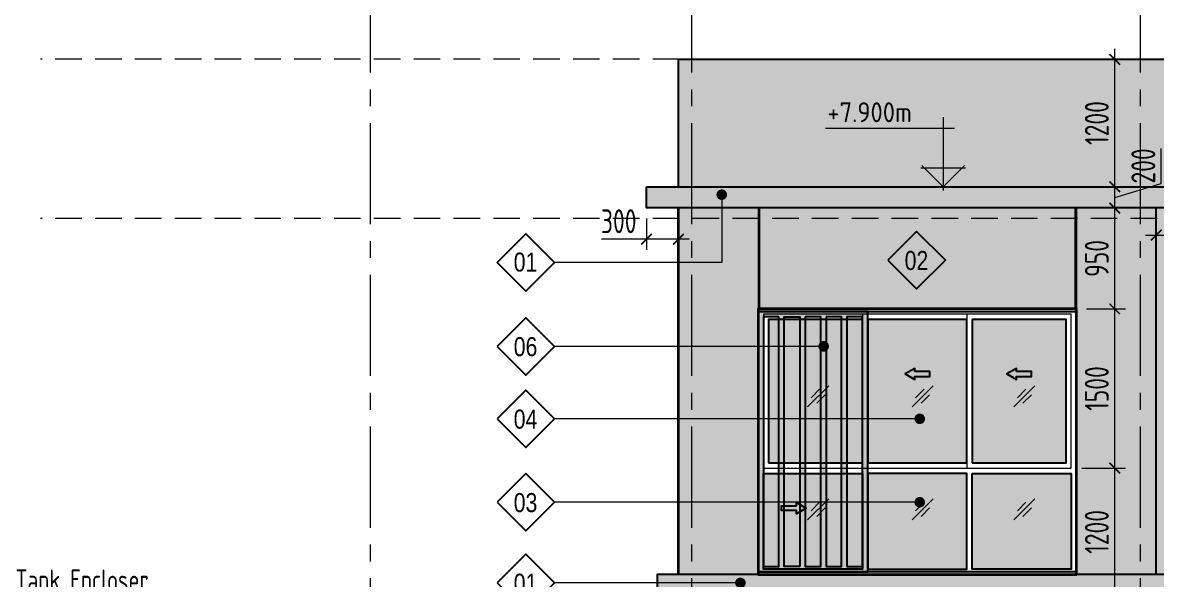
# Model space of a CAD drawing. Header units: millimetres. Extents: x -30697 to 201471, y -29614 to 19378.
# Drawn here: x -24609 to -13934, y 4204 to 9445 of the extents above; entities that cross this region are included whole.
import ezdxf
from ezdxf.enums import TextEntityAlignment as Align

# ---------------------------------------------------------------- set-up
doc = ezdxf.new("R2010")
doc.units = ezdxf.units.MM
doc.header["$MEASUREMENT"] = 0
doc.header["$PDMODE"] = 1
for name, pattern in [('1735 X DT-5BR-ELE_01$0$DASHED', [0.75, 0.5, -0.25]), ('ACAD_ISO02W100', [15, 12, -3]), ('CENTER2', [28.575, 19.05, -3.175, 3.175, -3.175])]:
    doc.linetypes.add(name, pattern=pattern)
doc.layers.add('00--ORIGIN POINT', color=200, linetype='Continuous', lineweight=20, plot=False)
doc.layers.add('1735 X DT-5BR-ELE_01$0$00--ORIGIN', color=6, linetype='Continuous', lineweight=0, plot=False)
for name, color, linetype, lineweight in [('03--GRID', 252, 'CENTER2', 5), ('05--TEXT-2', 2, 'Continuous', 25), ('07--DIM-2', 2, 'Continuous', 25), ('08--TAG REF', 7, 'Continuous', 25), ('1735 X DT-5BR-ELE_01$0$05--LEADER', 8, 'Continuous', 13), ('1735 X DT-5BR-ELE_01$0$06--LINE-2', 2, 'Continuous', 25), ('1735 X DT-5BR-ELE_01$0$06--LINE-3', 3, 'Continuous', 35), ('1735 X DT-5BR-ELE_01$0$L--DOORS-1', 9, 'Continuous', 18), ('1735 X DT-5BR-ELE_01$0$L--DOORS-2', 2, 'Continuous', 25), ('1735 X DT-5BR-ELE_01$0$L--GLASS MARK', 8, 'Continuous', 13), ('1735 X DT-5BR-ELE_01$0$L--WINDOW-1', 9, 'Continuous', 18), ('1735 X DT-5BR-ELE_01$0$L--WINDOW-2', 2, 'Continuous', 25), ('1735 X DT-5BR-ELE_01$0$W--ELV-1', 250, '1735 X DT-5BR-ELE_01$0$DASHED', 9), ('1735 X DT-5BR-ELE_01$0$Z--GROOVES', 7, 'Continuous', 9), ('1735 X DT-5BR-ELE_01$0$Z--GROOVES-DUMMY.', 252, 'Continuous', 9), ('W--ELEV-2', 7, 'Continuous', 20)]:
    doc.layers.add(name, color=color, linetype=linetype, lineweight=lineweight)
doc.layers.add('08--WINREF-1', color=8, linetype='Continuous')
doc.layers.add('1735 X DT-5BR-ELE_01$0$L-Louvers 1', color=2, linetype='Continuous')
for name, color, linetype, lineweight, true_color in [('1735 X DT-5BR-ELE_01$0$L--FR SHADE-1', 7, 'Continuous', 20, 0xc8c8c8), ('1735 X DT-5BR-ELE_01$0$L--GL SHADE-1', 7, 'Continuous', 20, 0xd7e1ff), ('1735 X DT-5BR-ELE_01$0$L--SHADE-1', 7, 'Continuous', 20, 0xf5f5f5), ('1735 X DT-5BR-ELE_01$0$L--SHADE-2', 7, 'Continuous', 20, 0xd2d2d2)]:
    doc.layers.add(name, color=color, linetype=linetype, lineweight=lineweight, true_color=true_color)
doc.styles.add('Ariel', font='arial.ttf', dxfattribs={"width": 0.8})
doc.styles.add('ISO', font='isocp2.shx', dxfattribs={"width": 0.8})
doc.dimstyles.new('1-100_AR', dxfattribs={"dimtxt": 225, "dimasz": 100, "dimexe": 100, "dimexo": 100, "dimgap": 0, "dimtad": 0, "dimzin": 12, "dimdsep": 46, "dimtxsty": 'ISO', "dimblk": 'ARCHTICK', "dimcen": 100, "dimdle": 100, "dimclrd": 8, "dimclre": 9, "dimclrt": 2, "dimadec": 0, "dimazin": 0, "dimtfac": 1, "dimtmove": 0, "dimatfit": 2, "dimldrblk": 'ARCHTICK', "dimfxl": 1, "dimtvp": 0.75, "dimtolj": 1, "dimtzin": 12, "dimlwd": 9, "dimlwe": 9, "dimarcsym": 0})
doc.dimstyles.new('1-50', dxfattribs={"dimtxt": 125, "dimasz": 50, "dimexe": 50, "dimexo": 50, "dimgap": 0, "dimtad": 0, "dimdec": 3, "dimzin": 12, "dimdsep": 46, "dimtxsty": 'ISO', "dimblk": 'ARCHTICK', "dimcen": -150, "dimdle": 50, "dimclrd": 9, "dimclre": 9, "dimclrt": 2, "dimadec": 0, "dimazin": 0, "dimtfac": 1, "dimtdec": 3, "dimtmove": 1, "dimatfit": 2, "dimldrblk": 'ARCHTICK', "dimfxl": 1, "dimtvp": 0.75, "dimtolj": 1, "dimtzin": 12, "dimlwd": 18, "dimlwe": 18, "dimarcsym": 0})

# ---------------------------------------------------------------- blocks, each defined once
blk = doc.blocks.new('*U262')
at = {"layer": '1735 X DT-5BR-ELE_01$0$Z--GROOVES-DUMMY.', "ltscale": 25, "transparency": 33554623}
h = blk.add_hatch(color=256, dxfattribs=at)
h.dxf.hatch_style = 1
h.paths.add_polyline_path([(0, 15), (0, 0), (950, 0), (950, 15)])
at = {"layer": '1735 X DT-5BR-ELE_01$0$Z--GROOVES', "ltscale": 25}
blk.add_lwpolyline([(0, 15), (0, 0), (950, 0), (950, 15)], close=True, dxfattribs=at)
blk = doc.blocks.new('*U246')
at = {"layer": '1735 X DT-5BR-ELE_01$0$L--SHADE-1', "transparency": 33554687}
h = blk.add_hatch(color=256, dxfattribs=at)
h.dxf.hatch_style = 1
h.paths.add_polyline_path([(0, 0), (-12400, 0), (-12400, -200), (0, -200)])
at = {"layer": '1735 X DT-5BR-ELE_01$0$06--LINE-2'}
blk.add_lwpolyline([(0, 0), (-12400, 0), (-12400, -200), (0, -200)], close=True, dxfattribs=at)
blk = doc.blocks.new('*U247')
at = {"layer": '1735 X DT-5BR-ELE_01$0$L--SHADE-1', "transparency": 33554687}
h = blk.add_hatch(color=256, dxfattribs=at)
h.dxf.hatch_style = 1
h.paths.add_polyline_path([(0, 0), (-5100, 0), (-5100, -200), (0, -200)])
at = {"layer": '1735 X DT-5BR-ELE_01$0$06--LINE-2'}
blk.add_lwpolyline([(0, 0), (-5100, 0), (-5100, -200), (0, -200)], close=True, dxfattribs=at)
blk = doc.blocks.new('1735 X DT-5BR-ELE_01$0$ARROW')
at = {"layer": '1735 X DT-5BR-ELE_01$0$L--DOORS-1', "transparency": 33554623}
h = blk.add_hatch(color=252, dxfattribs=at)
h.dxf.hatch_style = 1
h.paths.add_polyline_path([(-232, 23), (-91, 23), (-91, 53), (0, 0), (-91, -53), (-91, -23), (-232, -23)])
at = {"layer": '1735 X DT-5BR-ELE_01$0$L--DOORS-2'}
blk.add_lwpolyline([(-91, 23), (-91, 53), (0, 0), (-91, -53), (-91, -23), (-232, -23), (-232, 23), (-91, 23)], dxfattribs=at)
blk = doc.blocks.new('1735 X DT-5BR-ELE_01$0$2500')
at = {"layer": '1735 X DT-5BR-ELE_01$0$L--DOORS-1', "transparency": 33554623}
h = blk.add_hatch(color=252, dxfattribs=at)
h.dxf.hatch_style = 1
h.paths.add_polyline_path([(1617, 1911), (1476, 1911), (1476, 1940), (1385, 1888), (1476, 1835), (1476, 1864), (1617, 1864)])
h = blk.add_hatch(color=252, dxfattribs=at)
h.dxf.hatch_style = 1
h.paths.add_polyline_path([(2574, 1911), (2434, 1911), (2434, 1940), (2342, 1888), (2434, 1835), (2434, 1864), (2574, 1864)])
at = {"layer": '1735 X DT-5BR-ELE_01$0$L--GL SHADE-1'}
h = blk.add_hatch(color=256, dxfattribs=at)
h.dxf.hatch_style = 1
h.paths.add_polyline_path([(100, 1050), (983, 1050), (983, 2400), (100, 2400)])
h = blk.add_hatch(color=256, dxfattribs=at)
h.dxf.hatch_style = 1
h.paths.add_polyline_path([(1033, 1050), (1967, 1050), (1967, 2400), (1033, 2400)])
h = blk.add_hatch(color=256, dxfattribs=at)
h.dxf.hatch_style = 1
h.paths.add_polyline_path([(2017, 1050), (2900, 1050), (2900, 2400), (2017, 2400)])
h = blk.add_hatch(color=256, dxfattribs=at)
h.dxf.hatch_style = 1
h.paths.add_polyline_path([(50, 950), (983, 950), (983, 50), (50, 50)])
h = blk.add_hatch(color=256, dxfattribs=at)
h.dxf.hatch_style = 1
h.paths.add_polyline_path([(1033, 50), (1967, 50), (1967, 950), (1033, 950)])
h = blk.add_hatch(color=256, dxfattribs=at)
h.dxf.hatch_style = 1
h.paths.add_polyline_path([(2017, 950), (2950, 950), (2950, 50), (2017, 50)])
blk.add_lwpolyline([(3000, 2500), (0, 2500), (0, 0), (3000, 0)], close=True)
at = {"layer": '1735 X DT-5BR-ELE_01$0$L--DOORS-2'}
for points in [[(1476, 1911), (1476, 1940), (1385, 1888), (1476, 1835), (1476, 1864), (1617, 1864), (1617, 1911), (1476, 1911)], [(2434, 1911), (2434, 1940), (2342, 1888), (2434, 1835), (2434, 1864), (2574, 1864), (2574, 1911), (2434, 1911)]]:
    blk.add_lwpolyline(points, dxfattribs=at)
at = {"layer": '1735 X DT-5BR-ELE_01$0$L--GLASS MARK'}
for p, q in [((467, 1578), (666, 1777)), ((500, 1664), (580, 1744)), ((1451, 1578), (1649, 1777)), ((1484, 1664), (1563, 1744)), ((2409, 1578), (2608, 1777)), ((2442, 1664), (2522, 1744)), ((553, 1611), (633, 1691)), ((1537, 1611), (1616, 1691)), ((2495, 1611), (2575, 1691)), ((467, 513), (666, 712)), ((500, 599), (580, 679)), ((1451, 513), (1649, 712)), ((1484, 599), (1563, 679)), ((2409, 513), (2608, 712)), ((2442, 599), (2522, 679)), ((553, 546), (633, 626)), ((1537, 546), (1616, 626)), ((2495, 546), (2575, 626))]:
    blk.add_line(p, q, dxfattribs=at)
at = {"layer": '1735 X DT-5BR-ELE_01$0$L--WINDOW-1'}
for p, q in [((983, 2450), (983, 1000)), ((1967, 2450), (1967, 1000))]:
    blk.add_line(p, q, dxfattribs=at)
blk.add_lwpolyline([(50, 1000), (2950, 1000), (2950, 2450), (50, 2450)], close=True, dxfattribs=at)
at = {"layer": '1735 X DT-5BR-ELE_01$0$L--WINDOW-2'}
for points in [[(100, 1050), (983, 1050), (983, 2400), (100, 2400)], [(1033, 1050), (1967, 1050), (1967, 2400), (1033, 2400)], [(2017, 1050), (2900, 1050), (2900, 2400), (2017, 2400)], [(50, 950), (983, 950), (983, 50), (50, 50)], [(1033, 50), (1967, 50), (1967, 950), (1033, 950)], [(2017, 950), (2950, 950), (2950, 50), (2017, 50)]]:
    blk.add_lwpolyline(points, close=True, dxfattribs=at)
blk = doc.blocks.new('*U252')
at = {"layer": '1735 X DT-5BR-ELE_01$0$L--FR SHADE-1'}
h = blk.add_hatch(color=256, dxfattribs=at)
h.dxf.hatch_style = 1
h.paths.add_polyline_path([(3000, 2500), (0, 2500), (0, 2475), (1033, 2475), (3000, 2475)])
h = blk.add_hatch(color=256, dxfattribs=at)
h.dxf.hatch_style = 1
h.paths.add_polyline_path([(0, 2475), (0, 25), (1033, 25), (1033, 2475)])
h.paths.add_polyline_path([(590, 2425), (590, 75), (443, 75), (443, 2425)], flags=16)
h.paths.add_polyline_path([(640, 2425), (787, 2425), (787, 75), (640, 75)], flags=16)
h.paths.add_polyline_path([(393, 2425), (393, 75), (247, 75), (247, 2425)], flags=16)
h.paths.add_polyline_path([(837, 2425), (983, 2425), (983, 75), (837, 75)], flags=16)
h.paths.add_polyline_path([(197, 2425), (197, 75), (50, 75), (50, 2425)], flags=16)
h = blk.add_hatch(color=256, dxfattribs=at)
h.dxf.hatch_style = 1
h.paths.add_polyline_path([(3000, 25), (0, 25), (0, 0), (3000, 0)])
at = {"layer": '1735 X DT-5BR-ELE_01$0$06--LINE-3'}
blk.add_lwpolyline([(3000, 2500), (0, 2500), (0, 0), (3000, 0)], close=True, dxfattribs=at)
at = {"layer": '1735 X DT-5BR-ELE_01$0$L-Louvers 1'}
for points in [[(0, 2475), (3000, 2475), (3000, 2500), (0, 2500)], [(0, 25), (1033, 25), (1033, 2475), (0, 2475)], [(393, 75), (247, 75), (247, 2425), (393, 2425)], [(443, 2425), (443, 75), (590, 75), (590, 2425)], [(640, 2425), (640, 75), (787, 75), (787, 2425)], [(0, 0), (3000, 0), (3000, 25), (0, 25)]]:
    blk.add_lwpolyline(points, close=True, dxfattribs=at)
for points in [[(197, 2425), (50, 2425), (50, 75), (197, 75), (197, 2425)], [(837, 75), (983, 75), (983, 2425), (837, 2425), (837, 75)]]:
    blk.add_lwpolyline(points, dxfattribs=at)
blk = doc.blocks.new('1735 X DT-5BR-ELE_01')
at = {"layer": '1735 X DT-5BR-ELE_01$0$L--SHADE-1', "transparency": 33554687}
h = blk.add_hatch(color=256, dxfattribs=at)
h.dxf.hatch_style = 1
h.paths.add_polyline_path([(-18434, 7700), (-17684, 7700), (-17684, 4250), (-18434, 4250)])
h = blk.add_hatch(color=256, dxfattribs=at)
h.dxf.hatch_style = 1
h.paths.add_polyline_path([(-13934, 7700), (-14684, 7700), (-14684, 4250), (-13934, 4250)])
at = {"layer": '1735 X DT-5BR-ELE_01$0$L--SHADE-2', "transparency": 33554687}
h = blk.add_hatch(color=256, dxfattribs=at)
h.dxf.hatch_style = 1
h.paths.add_polyline_path([(-13934, 4250), (-13934, 7700), (-13634, 7700), (-13634, 7900), (-18434, 7900), (-18434, 9100), (-6434, 9100), (-6434, 7900), (-11734, 7900), (-11734, 7700), (-11434, 7700), (-11434, 4250), (-11984, 4250), (-11984, 6750), (-13384, 6750), (-13384, 4250)])
h = blk.add_hatch(color=256, dxfattribs=at)
h.dxf.hatch_style = 1
h.paths.add_polyline_path([(-17669, 6750), (-14699, 6750), (-14699, 7700), (-17669, 7700)])
at = {"layer": '1735 X DT-5BR-ELE_01$0$00--ORIGIN'}
for points in [[(-13934, 4250), (-13934, 7700), (-13634, 7700), (-13634, 7900), (-18434, 7900), (-18434, 9100), (-6434, 9100), (-6434, 7900), (-11734, 7900), (-11734, 7700), (-11434, 7700), (-11434, 4250), (-11984, 4250), (-11984, 6750), (-13384, 6750), (-13384, 4250)], [(-18434, 7700), (-17684, 7700), (-17684, 4250), (-18434, 4250)], [(-17669, 6750), (-14699, 6750), (-14699, 7700), (-17669, 7700)], [(-13934, 7700), (-14684, 7700), (-14684, 4250), (-13934, 4250)]]:
    blk.add_lwpolyline(points, close=True, dxfattribs=at)
at = {"layer": '1735 X DT-5BR-ELE_01$0$06--LINE-2'}
blk.add_line((-13934, 4250), (-13934, 7700), dxfattribs=at)
blk.add_lwpolyline([(-18434, 7900), (-18434, 9100), (-6434, 9100), (-6434, 7900)], dxfattribs=at)
at = {"layer": '1735 X DT-5BR-ELE_01$0$06--LINE-3'}
blk.add_line((-18434, 4250), (-18434, 7700), dxfattribs=at)
at = {"layer": '1735 X DT-5BR-ELE_01$0$W--ELV-1', "ltscale": 500}
for p, q in [((-426, 9100), (-24441, 9100)), ((-426, 9100), (-24441, 9100)), ((-426, 7600), (-24441, 7600))]:
    blk.add_line(p, q, dxfattribs=at)
at = {"layer": '1735 X DT-5BR-ELE_01$0$05--LEADER'}
blk.add_blockref('1735 X DT-5BR-ELE_01$0$ARROW', (-17230, 4874), dxfattribs=at)
at = {"layer": '1735 X DT-5BR-ELE_01$0$06--LINE-2', "xscale": -1}
blk.add_blockref('*U247', (-18734, 7900), dxfattribs=at)
at = {"layer": '1735 X DT-5BR-ELE_01$0$06--LINE-2'}
blk.add_blockref('*U246', (-6234, 4250), dxfattribs=at)
at = {"layer": '1735 X DT-5BR-ELE_01$0$L--WINDOW-2'}
blk.add_blockref('1735 X DT-5BR-ELE_01$0$2500', (-17684, 4250), dxfattribs=at)
at = {"layer": '1735 X DT-5BR-ELE_01$0$L-Louvers 1'}
blk.add_blockref('*U252', (-17684, 4250), dxfattribs=at)
at = {"layer": '1735 X DT-5BR-ELE_01$0$Z--GROOVES-DUMMY.', "ltscale": 25, "rotation": 270}
for p in [(-17684, 7700), (-14699, 7700)]:
    blk.add_blockref('*U262', p, dxfattribs=at)
blk = doc.blocks.new('_ArchTick')
at = {"color": 0, "const_width": 0.15}
blk.add_lwpolyline([(-0.5, -0.5), (0.5, 0.5)], dxfattribs=at)
blk = doc.blocks.new('*U19')
at = {"layer": '08--WINREF-1', "color": 2}
blk.add_lwpolyline([(339, 0), (0, -339), (-339, 0), (0, 339)], close=True, dxfattribs=at)
at = {"style": 'Ariel', "width": 0.8}
blk.add_attdef('CB-02', text='', height=225, dxfattribs=at).set_placement((3, -4), align=Align.MIDDLE)
blk = doc.blocks.new('*D101')
at = {"layer": '07--DIM-2', "color": 9, "lineweight": 9, "transparency": 16777216}
for p, q in [((-13934, 7600), (-13934, 7345)), ((-13634, 7600), (-13634, 7345))]:
    blk.add_line(p, q, dxfattribs=at)
at = {"layer": '07--DIM-2', "color": 8, "lineweight": 9, "transparency": 16777216}
for p, q in [((-14034, 7445), (-13634, 7445)), ((-13634, 7445), (-13209, 7445))]:
    blk.add_line(p, q, dxfattribs=at)
at = {"layer": 'Defpoints', "color": 0, "transparency": 16777216}
for p in [(-13934, 7700), (-13634, 7700), (-13634, 7445)]:
    blk.add_point(p, dxfattribs=at)
at = {"layer": '07--DIM-2', "color": 8, "lineweight": 9, "transparency": 16777216, "xscale": 100, "yscale": 100, "zscale": 100, "rotation": 180}
blk.add_blockref('_ArchTick', (-13934, 7445), dxfattribs=at)
at = {"layer": '07--DIM-2', "color": 8, "lineweight": 9, "transparency": 16777216, "xscale": 100, "yscale": 100, "zscale": 100}
blk.add_blockref('_ArchTick', (-13634, 7445), dxfattribs=at)
at = {"layer": '07--DIM-2', "color": 2, "transparency": 16777216, "insert": (-13371, 7614), "char_height": 225, "attachment_point": 5, "style": 'ISO'}
blk.add_mtext('\\A1;300', dxfattribs=at)
blk = doc.blocks.new('*D103')
at = {"layer": '07--DIM-2', "color": 9, "lineweight": 9, "transparency": 16777216}
for p, q in [((-18734, 7600), (-18734, 7306)), ((-18434, 7600), (-18434, 7306))]:
    blk.add_line(p, q, dxfattribs=at)
at = {"layer": '07--DIM-2', "color": 8, "lineweight": 9, "transparency": 16777216}
for p, q in [((-18734, 7406), (-19158, 7406)), ((-18334, 7406), (-18734, 7406))]:
    blk.add_line(p, q, dxfattribs=at)
at = {"layer": 'Defpoints', "color": 0, "transparency": 16777216}
for p in [(-18734, 7700), (-18434, 7700), (-18734, 7406)]:
    blk.add_point(p, dxfattribs=at)
at = {"layer": '07--DIM-2', "color": 8, "lineweight": 9, "transparency": 16777216, "xscale": 100, "yscale": 100, "zscale": 100, "rotation": 180}
blk.add_blockref('_ArchTick', (-18734, 7406), dxfattribs=at)
at = {"layer": '07--DIM-2', "color": 8, "lineweight": 9, "transparency": 16777216, "xscale": 100, "yscale": 100, "zscale": 100}
blk.add_blockref('_ArchTick', (-18434, 7406), dxfattribs=at)
at = {"layer": '07--DIM-2', "color": 2, "transparency": 16777216, "insert": (-18996, 7575), "char_height": 225, "attachment_point": 5, "style": 'ISO'}
blk.add_mtext('\\A1;300', dxfattribs=at)
blk = doc.blocks.new('*U109')
at = {"color": 2}
for p, q in [((0, 875), (0, -46)), ((1478, 734), (-141, 734)), ((-280, 234), (280, 234)), ((0, 0), (-267, 267)), ((267, 267), (0, 0))]:
    blk.add_line(p, q, dxfattribs=at)
blk.add_solid([(0, 234), (234, 234), (0, 0), (234, 234)], dxfattribs=at)
at = {"layer": '00--ORIGIN POINT', "linetype": 'ACAD_ISO02W100', "ltscale": 5}
blk.add_line((270, 0), (-270, 0), dxfattribs=at)
at = {"style": 'ISO', "width": 0.8}
for tag, p in [('LEVEL', (225, 782)), ('FLOOR', (225, 406))]:
    blk.add_attdef(tag, p, '', height=250, dxfattribs=at)
blk = doc.blocks.new('*D123')
at = {"layer": '07--DIM-2', "color": 8, "lineweight": 9, "transparency": 16777216}
blk.add_line((-14325, 3950), (-14325, 5350), dxfattribs=at)
at = {"layer": '07--DIM-2', "color": 9, "lineweight": 9, "transparency": 16777216}
for p, q in [((-14634, 5250), (-14225, 5250)), ((-14584, 4050), (-14225, 4050))]:
    blk.add_line(p, q, dxfattribs=at)
at = {"layer": 'Defpoints', "color": 0, "transparency": 16777216}
for p in [(-14734, 5250), (-14325, 5250), (-14684, 4050)]:
    blk.add_point(p, dxfattribs=at)
at = {"layer": '07--DIM-2', "color": 8, "lineweight": 9, "transparency": 16777216, "xscale": 100, "yscale": 100, "zscale": 100}
for p, rotation in [((-14325, 5250), 90), ((-14325, 4050), 270)]:
    blk.add_blockref('_ArchTick', p, dxfattribs=dict(at, rotation=rotation))
at = {"layer": '07--DIM-2', "color": 2, "transparency": 16777216, "insert": (-14494, 4650), "char_height": 225, "attachment_point": 5, "rotation": 90, "style": 'ISO'}
blk.add_mtext('\\A1;1200', dxfattribs=at)
blk = doc.blocks.new('*D124')
at = {"layer": '07--DIM-2', "color": 8, "lineweight": 9, "transparency": 16777216}
blk.add_line((-14325, 5150), (-14325, 6850), dxfattribs=at)
at = {"layer": '07--DIM-2', "color": 9, "lineweight": 9, "transparency": 16777216}
for p, q in [((-14591, 6750), (-14225, 6750)), ((-14634, 5250), (-14225, 5250))]:
    blk.add_line(p, q, dxfattribs=at)
at = {"layer": 'Defpoints', "color": 0, "transparency": 16777216}
for p in [(-14691, 6750), (-14325, 6750), (-14734, 5250)]:
    blk.add_point(p, dxfattribs=at)
at = {"layer": '07--DIM-2', "color": 8, "lineweight": 9, "transparency": 16777216, "xscale": 100, "yscale": 100, "zscale": 100}
for p, rotation in [((-14325, 6750), 90), ((-14325, 5250), 270)]:
    blk.add_blockref('_ArchTick', p, dxfattribs=dict(at, rotation=rotation))
at = {"layer": '07--DIM-2', "color": 2, "transparency": 16777216, "insert": (-14494, 6000), "char_height": 225, "attachment_point": 5, "rotation": 90, "style": 'ISO'}
blk.add_mtext('\\A1;1500', dxfattribs=at)
blk = doc.blocks.new('*D125')
at = {"layer": '07--DIM-2', "color": 8, "lineweight": 9, "transparency": 16777216}
blk.add_line((-14325, 6650), (-14325, 7800), dxfattribs=at)
at = {"layer": '07--DIM-2', "color": 9, "lineweight": 9, "transparency": 16777216}
for p, q in [((-14584, 7700), (-14225, 7700)), ((-14591, 6750), (-14225, 6750))]:
    blk.add_line(p, q, dxfattribs=at)
at = {"layer": 'Defpoints', "color": 0, "transparency": 16777216}
for p in [(-14684, 7700), (-14325, 7700), (-14691, 6750)]:
    blk.add_point(p, dxfattribs=at)
at = {"layer": '07--DIM-2', "color": 8, "lineweight": 9, "transparency": 16777216, "xscale": 100, "yscale": 100, "zscale": 100}
for p, rotation in [((-14325, 7700), 90), ((-14325, 6750), 270)]:
    blk.add_blockref('_ArchTick', p, dxfattribs=dict(at, rotation=rotation))
at = {"layer": '07--DIM-2', "color": 2, "transparency": 16777216, "insert": (-14494, 7225), "char_height": 225, "attachment_point": 5, "rotation": 90, "style": 'ISO'}
blk.add_mtext('\\A1;950', dxfattribs=at)
blk = doc.blocks.new('*D126')
at = {"layer": '07--DIM-2', "color": 8, "lineweight": 9, "transparency": 16777216}
for p, q in [((-13887, 7931), (-13887, 8260)), ((-14325, 7600), (-14325, 8000)), ((-14325, 7800), (-13887, 7931))]:
    blk.add_line(p, q, dxfattribs=at)
at = {"layer": '07--DIM-2', "color": 9, "lineweight": 9, "transparency": 16777216}
for p, q in [((-14578, 7900), (-14225, 7900)), ((-14584, 7700), (-14225, 7700))]:
    blk.add_line(p, q, dxfattribs=at)
at = {"layer": 'Defpoints', "color": 0, "transparency": 16777216}
for p in [(-14678, 7900), (-14325, 7900), (-14684, 7700)]:
    blk.add_point(p, dxfattribs=at)
at = {"layer": '07--DIM-2', "color": 8, "lineweight": 9, "transparency": 16777216, "xscale": 100, "yscale": 100, "zscale": 100}
for p, rotation in [((-14325, 7900), 90), ((-14325, 7700), 270)]:
    blk.add_blockref('_ArchTick', p, dxfattribs=dict(at, rotation=rotation))
at = {"layer": '07--DIM-2', "color": 2, "transparency": 16777216, "insert": (-14056, 8096), "char_height": 225, "attachment_point": 5, "rotation": 90, "style": 'ISO'}
blk.add_mtext('\\A1;200', dxfattribs=at)
blk = doc.blocks.new('*D127')
at = {"layer": '07--DIM-2', "color": 8, "lineweight": 9, "transparency": 16777216}
blk.add_line((-14325, 7800), (-14325, 9200), dxfattribs=at)
at = {"layer": '07--DIM-2', "color": 9, "lineweight": 9, "transparency": 16777216}
for p, q in [((-14481, 9100), (-14225, 9100)), ((-14578, 7900), (-14225, 7900))]:
    blk.add_line(p, q, dxfattribs=at)
at = {"layer": 'Defpoints', "color": 0, "transparency": 16777216}
for p in [(-14581, 9100), (-14325, 9100), (-14678, 7900)]:
    blk.add_point(p, dxfattribs=at)
at = {"layer": '07--DIM-2', "color": 8, "lineweight": 9, "transparency": 16777216, "xscale": 100, "yscale": 100, "zscale": 100}
for p, rotation in [((-14325, 9100), 90), ((-14325, 7900), 270)]:
    blk.add_blockref('_ArchTick', p, dxfattribs=dict(at, rotation=rotation))
at = {"layer": '07--DIM-2', "color": 2, "transparency": 16777216, "insert": (-14494, 8500), "char_height": 225, "attachment_point": 5, "rotation": 90, "style": 'ISO'}
blk.add_mtext('\\A1;1200', dxfattribs=at)
blk = doc.blocks.new('*U110')
at = {"layer": '08--WINREF-1', "color": 2}
blk.add_lwpolyline([(339, 0), (0, -339), (-339, 0), (0, 339)], close=True, dxfattribs=at)
at = {"style": 'Ariel', "width": 0.8}
blk.add_attdef('CB-02', text='', height=225, dxfattribs=at).set_placement((3, -4), align=Align.MIDDLE)
blk.add_leader([(-2317, -800), (-2317, 0), (-339, 0)], dimstyle='1-50', override={"dimtxt": 100, "dimasz": 125, "dimgap": 50, "dimldrblk": 'Dot', "dimfxl": 3, "dimarcsym": 1})
blk = doc.blocks.new('*U20')
at = {"layer": '08--WINREF-1', "color": 2}
blk.add_lwpolyline([(339, 0), (0, -339), (-339, 0), (0, 339)], close=True, dxfattribs=at)
at = {"style": 'Ariel', "width": 0.8}
blk.add_attdef('CB-02', text='', height=225, dxfattribs=at).set_placement((3, -4), align=Align.MIDDLE)
blk.add_leader([(-3522, 0), (-339, 0)], dimstyle='1-50', override={"dimtxt": 100, "dimasz": 125, "dimgap": 50, "dimtad": 0, "dimldrblk": 'Dot', "dimfxl": 3, "dimarcsym": 1})
blk = doc.blocks.new('*U21')
at = {"layer": '08--WINREF-1', "color": 2}
blk.add_lwpolyline([(339, 0), (0, -339), (-339, 0), (0, 339)], close=True, dxfattribs=at)
at = {"style": 'Ariel', "width": 0.8}
blk.add_attdef('CB-02', text='', height=225, dxfattribs=at).set_placement((3, -4), align=Align.MIDDLE)
blk.add_leader([(-4658, 0), (-339, 0)], dimstyle='1-50', override={"dimtxt": 100, "dimasz": 125, "dimgap": 50, "dimtad": 0, "dimldrblk": 'Dot', "dimfxl": 3, "dimarcsym": 1})
blk = doc.blocks.new('*U37')
at = {"layer": '08--WINREF-1', "color": 2}
blk.add_lwpolyline([(339, 0), (0, -339), (-339, 0), (0, 339)], close=True, dxfattribs=at)
at = {"style": 'Ariel', "width": 0.8}
blk.add_attdef('CB-02', text='', height=225, dxfattribs=at).set_placement((3, -4), align=Align.MIDDLE)
blk.add_leader([(-2538, 0), (-339, 0)], dimstyle='1-50', override={"dimtxt": 100, "dimasz": 125, "dimgap": 50, "dimtad": 0, "dimldrblk": 'Dot', "dimfxl": 3, "dimarcsym": 1})

msp = doc.modelspace()

# ---------------------------------------------------------------- linework, layer by layer
at = {"layer": '03--GRID', "ltscale": 50}
for p, q in [((-21333.549, -1025.464), (-21333.549, 10449.646)), ((-18308.549, -1025.464), (-18308.549, 10449.646)), ((-14083.549, -1025.464), (-14083.549, 10449.646))]:
    msp.add_line(p, q, dxfattribs=at)

# ---------------------------------------------------------------- next in the draw order: block references
msp.add_blockref('1735 X DT-5BR-ELE_01', (0, 0))

# ---------------------------------------------------------------- next in the draw order: block references
at = {"layer": '08--TAG REF'}
ref = msp.add_blockref('*U110', (-19871.282, 7187.935), dxfattribs=dict(at, xscale=0.7964601769911505, yscale=0.7964601769911505, zscale=0.7964601769911505, rotation=180))
ref.add_attrib('CB-02', '01', dxfattribs={"layer": '0', "height": 179.2035, "style": 'Ariel', "width": 0.8}).set_placement((-19873.314, 7190.964), align=Align.MIDDLE)
ref = msp.add_blockref('*U19', (-16190.279, 7209.09), dxfattribs=dict(at, xscale=-0.7964601769911505, yscale=0.7964601769911505, zscale=0.7964601769911505))
ref.add_attrib('CB-02', '02', dxfattribs={"layer": '0', "height": 179.2035, "style": 'Ariel', "width": 0.8}).set_placement((-16192.312, 7206.061), align=Align.MIDDLE)
ref = msp.add_blockref('*U20', (-19871.282, 6397.122), dxfattribs=dict(at, xscale=-0.7964601769911505, yscale=0.7964601769911505, zscale=0.7964601769911505))
ref.add_attrib('CB-02', '06', dxfattribs={"layer": '0', "height": 179.2035, "style": 'Ariel', "width": 0.8}).set_placement((-19873.314, 6394.093), align=Align.MIDDLE)
ref = msp.add_blockref('*U21', (-19871.282, 5714.864), dxfattribs=dict(at, xscale=-0.7964601769911505, yscale=0.7964601769911505, zscale=0.7964601769911505))
ref.add_attrib('CB-02', '04', dxfattribs={"layer": '0', "height": 179.2035, "style": 'Ariel', "width": 0.8}).set_placement((-19873.314, 5711.835), align=Align.MIDDLE)
ref = msp.add_blockref('*U21', (-19871.282, 4929.157), dxfattribs=dict(at, xscale=-0.7964601769911505, yscale=0.7964601769911505, zscale=0.7964601769911505))
ref.add_attrib('CB-02', '03', dxfattribs={"layer": '0', "height": 179.2035, "style": 'Ariel', "width": 0.8}).set_placement((-19873.314, 4926.128), align=Align.MIDDLE)
ref = msp.add_blockref('*U37', (-19871.282, 4169.997), dxfattribs=dict(at, xscale=-0.7964601769911505, yscale=0.7964601769911505, zscale=0.7964601769911505))
ref.add_attrib('CB-02', '01', dxfattribs={"layer": '0', "height": 179.2035, "style": 'Ariel', "width": 0.8}).set_placement((-19873.314, 4166.968), align=Align.MIDDLE)
at = {"layer": 'W--ELEV-2'}
ref = msp.add_blockref('*U109', (-15941.2, 7900), dxfattribs=dict(at, xscale=-0.75, yscale=0.75, zscale=0.75))
ref.add_attrib('LEVEL', '+7.900m', (-17031.101, 8507.608), dxfattribs={"layer": '0', "height": 187.5, "style": 'ISO'})

# ---------------------------------------------------------------- next in the draw order: texts
at = {"layer": '05--TEXT-2', "insert": (-25514.325, 4296.465), "char_height": 200, "attachment_point": 1, "style": 'ISO'}
msp.add_mtext_dynamic_manual_height_columns('\\pi222.01;Water Tank Encloser \\P\\pi758.48;refer to- A486', width=2174.4123, gutter_width=0, heights=[1313.705], dxfattribs=at)

# ---------------------------------------------------------------- next in the draw order: dimensions: what is measured, and where the dimension line sits
at = {"layer": '07--DIM-2'}
for base, p1, p2, picture, middle in [((-14324.903, 9100), (-14678.405, 7900), (-14581.381, 9100), '*D127', (-14493.686, 8500)), ((-14324.903, 7900), (-14683.581, 7700), (-14678.405, 7900), '*D126', (-14056.119, 7931.27)), ((-14324.903, 7700), (-14691.081, 6750), (-14683.581, 7700), '*D125', (-14493.653, 7225)), ((-14324.903, 6750), (-14733.581, 5250), (-14691.081, 6750), '*D124', (-14493.653, 6000)), ((-14324.903, 5250), (-14683.581, 4050), (-14733.581, 5250), '*D123', (-14493.686, 4650))]:
    dim = msp.add_linear_dim(base=base, p1=p1, p2=p2, angle=90, dimstyle='1-100_AR', override={"dimtmove": 1}, dxfattribs=at)
    dim.commit()
    dim.dimension.update_dxf_attribs({"geometry": picture, "text_midpoint": middle})
for base, p1, p2, picture, middle in [((-18733.549, 7405.775), (-18433.549, 7700), (-18733.549, 7700), '*D103', (-18995.619, 7574.525)), ((-13633.544, 7445.083), (-13933.544, 7700), (-13633.544, 7700), '*D101', (-13371.473, 7613.833))]:
    dim = msp.add_linear_dim(base=base, p1=p1, p2=p2, dimstyle='1-100_AR', dxfattribs=at)
    dim.commit()
    dim.dimension.update_dxf_attribs({"geometry": picture, "text_midpoint": middle})

doc.saveas('drawing.dxf')
